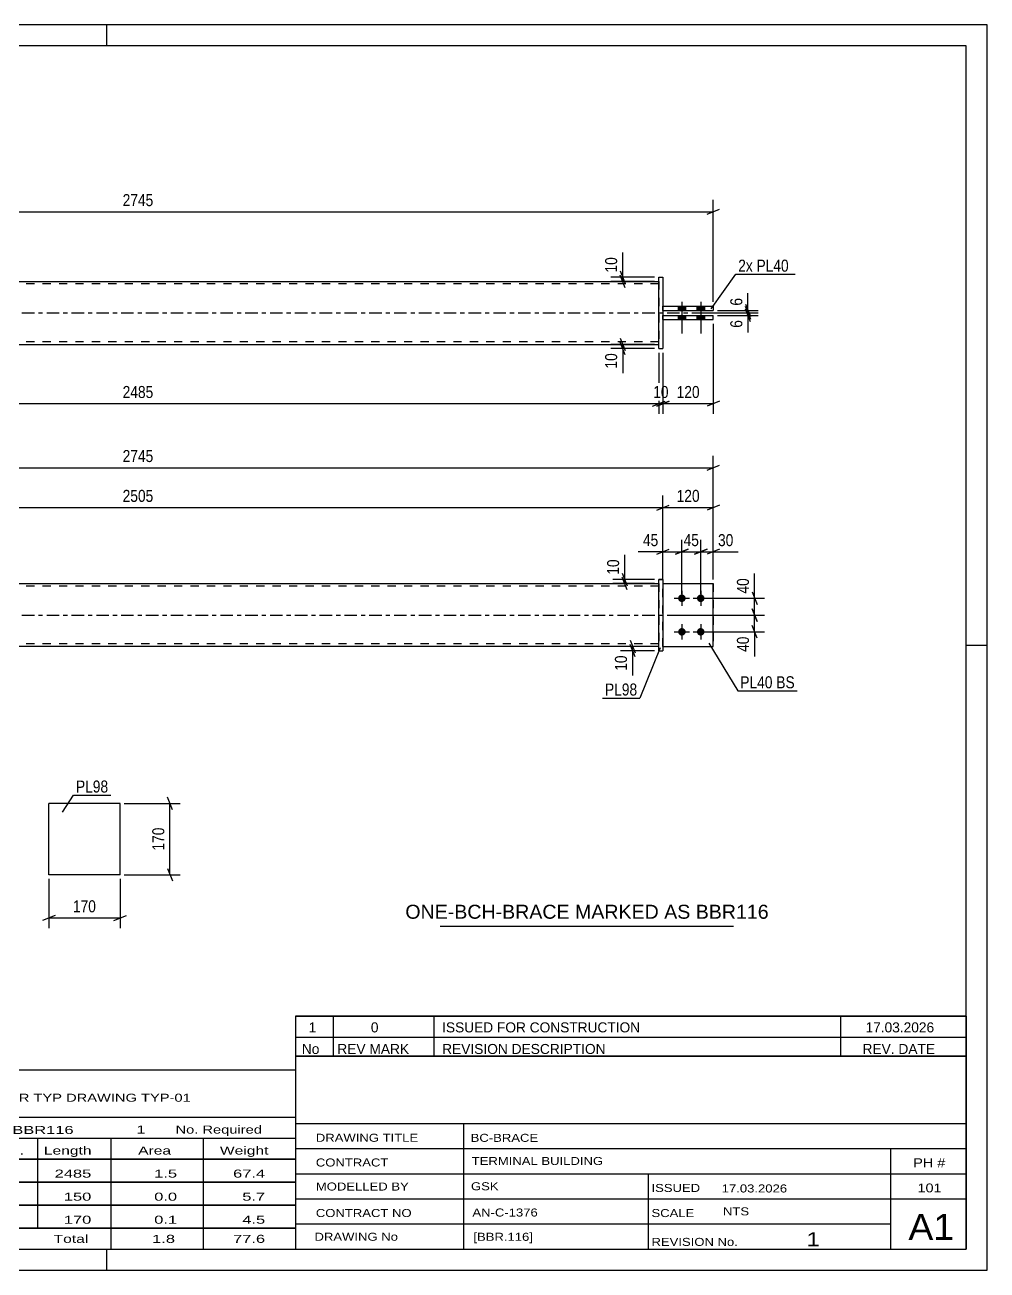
# Model space of a CAD drawing. Header units: millimetres. Extents: x 0 to 420, y 0 to 297.
# Drawn here: x 190.5 to 420, y 0 to 297 of the extents above; entities that cross this region are included whole.
import ezdxf

# ---------------------------------------------------------------- set-up
doc = ezdxf.new("R2010")
doc.units = ezdxf.units.MM
doc.linetypes.add('DXK_LINE_DOT2', pattern=[3.9198, 1.9599, -1.9599])
doc.linetypes.add('DXK_LINE_DOT3', pattern=[5.9187, 2.979, -0.9799, 0.9799, -0.9799])
doc.styles.add('Arial', font='ARIAL.TTF', dxfattribs={"height": 0.2})
doc.styles.add('Arial Narrow', font='ARIALN.TTF', dxfattribs={"height": 0.2})

# ---------------------------------------------------------------- blocks, each defined once
blk = doc.blocks.new('Unknown-580605065-1163')
at = {"color": 5, "linetype": 'Continuous'}
for p, q in [((420, 297), (0, 297)), ((210, 292), (210, 297)), ((420, 0), (420, 297)), ((415, 292), (5, 292)), ((415, 5), (415, 292)), ((420, 149), (415, 149)), ((5, 5), (415, 5)), ((210, 0), (210, 5)), ((0, 0), (420, 0))]:
    blk.add_line(p, q, dxfattribs=at)
blk = doc.blocks.new('Part-580605065-1823 - 1791')
at = {"color": 2, "linetype": 'Continuous'}
for p, q in [((342.69, 163.74), (354.69, 163.74)), ((354.69, 163.74), (354.69, 163.74)), ((354.69, 148.74), (354.69, 163.74)), ((342.69, 148.74), (354.69, 148.74))]:
    blk.add_line(p, q, dxfattribs=at)
at = {"color": 7, "linetype": 'DXK_LINE_DOT2'}
for p, q in [((342.69, 163.74), (354.69, 163.74)), ((342.69, 148.74), (342.69, 163.74)), ((354.69, 163.74), (354.69, 163.74)), ((342.69, 148.74), (342.69, 148.74)), ((342.69, 148.74), (354.69, 148.74))]:
    blk.add_line(p, q, dxfattribs=at)
blk = doc.blocks.new('Part-580605065-1803 - 1791')
at = {"color": 2, "linetype": 'Continuous'}
for p, q in [((342.69, 164.74), (341.69, 164.74)), ((341.69, 147.74), (341.69, 164.74)), ((342.69, 164.74), (342.69, 147.74)), ((341.69, 147.74), (341.69, 147.74)), ((341.69, 147.74), (342.69, 147.74))]:
    blk.add_line(p, q, dxfattribs=at)
at = {"color": 7, "linetype": 'DXK_LINE_DOT2'}
for p, q in [((341.69, 164.74), (341.69, 164.74)), ((341.69, 164.74), (342.69, 164.74)), ((342.69, 164.74), (342.69, 164.74)), ((341.69, 147.74), (342.69, 147.74))]:
    blk.add_line(p, q, dxfattribs=at)
blk = doc.blocks.new('Part-580605065-1828 - 1791')
at = {"color": 2, "linetype": 'Continuous'}
for p, q in [((93.23, 163.74), (341.69, 163.74)), ((341.69, 148.74), (93.23, 148.74))]:
    blk.add_line(p, q, dxfattribs=at)
at = {"color": 7, "linetype": 'DXK_LINE_DOT2'}
for p, q in [((93.23, 148.74), (93.23, 163.74)), ((341.69, 163.74), (341.69, 148.74)), ((341.69, 163.14), (93.23, 163.14)), ((341.69, 149.34), (93.23, 149.34))]:
    blk.add_line(p, q, dxfattribs=at)
at = {"color": 7, "linetype": 'DXK_LINE_DOT3'}
blk.add_line((83.23, 156.24), (351.69, 156.24), dxfattribs=at)
blk = doc.blocks.new('Bolt-580605065-1834 - 1791')
at = {"linetype": 'Continuous'}
for points in [[(347.19, 161.14), (347.38, 161.12), (347.56, 161.06), (347.72, 160.96), (347.86, 160.84), (347.97, 160.69), (348.05, 160.51), (348.09, 160.33), (348.09, 160.14), (348.05, 159.96), (347.97, 159.79), (347.86, 159.63), (347.72, 159.51), (347.56, 159.41), (347.38, 159.36), (347.19, 159.34), (347, 159.36), (346.83, 159.41), (346.66, 159.51), (346.52, 159.63), (346.41, 159.79), (346.34, 159.96), (346.3, 160.14), (346.3, 160.33), (346.34, 160.51), (346.41, 160.69), (346.52, 160.84), (346.66, 160.96), (346.83, 161.06), (347, 161.12)], [(351.69, 161.14), (351.88, 161.12), (352.06, 161.06), (352.22, 160.96), (352.36, 160.84), (352.47, 160.69), (352.55, 160.51), (352.59, 160.33), (352.59, 160.14), (352.55, 159.96), (352.47, 159.79), (352.36, 159.63), (352.22, 159.51), (352.06, 159.41), (351.88, 159.36), (351.69, 159.34), (351.5, 159.36), (351.33, 159.41), (351.16, 159.51), (351.02, 159.63), (350.91, 159.79), (350.84, 159.96), (350.8, 160.14), (350.8, 160.33), (350.84, 160.51), (350.91, 160.69), (351.02, 160.84), (351.16, 160.96), (351.33, 161.06), (351.5, 161.12)], [(347.19, 153.14), (347.38, 153.12), (347.56, 153.06), (347.72, 152.96), (347.86, 152.84), (347.97, 152.69), (348.05, 152.51), (348.09, 152.33), (348.09, 152.14), (348.05, 151.96), (347.97, 151.79), (347.86, 151.63), (347.72, 151.51), (347.56, 151.41), (347.38, 151.36), (347.19, 151.34), (347, 151.36), (346.83, 151.41), (346.66, 151.51), (346.52, 151.63), (346.41, 151.79), (346.34, 151.96), (346.3, 152.14), (346.3, 152.33), (346.34, 152.51), (346.41, 152.69), (346.52, 152.84), (346.66, 152.96), (346.83, 153.06), (347, 153.12)], [(351.69, 153.14), (351.88, 153.12), (352.06, 153.06), (352.22, 152.96), (352.36, 152.84), (352.47, 152.69), (352.55, 152.51), (352.59, 152.33), (352.59, 152.14), (352.55, 151.96), (352.47, 151.79), (352.36, 151.63), (352.22, 151.51), (352.06, 151.41), (351.88, 151.36), (351.69, 151.34), (351.5, 151.36), (351.33, 151.41), (351.16, 151.51), (351.02, 151.63), (350.91, 151.79), (350.84, 151.96), (350.8, 152.14), (350.8, 152.33), (350.84, 152.51), (350.91, 152.69), (351.02, 152.84), (351.16, 152.96), (351.33, 153.06), (351.5, 153.12)]]:
    blk.add_hatch(color=1, dxfattribs=at).paths.add_polyline_path(points)
at = {"color": 1, "linetype": 'Continuous'}
for p, q in [((347.19, 162.04), (347.19, 158.44)), ((351.69, 162.04), (351.69, 158.44)), ((345.39, 160.24), (348.99, 160.24)), ((349.89, 160.24), (353.49, 160.24)), ((345.39, 152.24), (348.99, 152.24)), ((347.19, 154.04), (347.19, 150.44)), ((349.89, 152.24), (353.49, 152.24)), ((351.69, 154.04), (351.69, 150.44))]:
    blk.add_line(p, q, dxfattribs=at)
blk = doc.blocks.new('Part-580605065-1839 - 1791')
at = {"color": 7, "linetype": 'DXK_LINE_DOT2'}
for p, q in [((342.69, 163.74), (354.69, 163.74)), ((342.69, 148.74), (342.69, 163.74)), ((342.69, 163.74), (354.69, 163.74)), ((354.69, 163.74), (354.69, 163.74)), ((354.69, 163.74), (354.69, 148.74)), ((342.69, 148.74), (342.69, 148.74)), ((342.69, 148.74), (354.69, 148.74)), ((342.69, 148.74), (354.69, 148.74))]:
    blk.add_line(p, q, dxfattribs=at)
blk = doc.blocks.new('Part-580605065-2138 - 2128')
at = {"color": 2, "linetype": 'Continuous'}
for p, q in [((93.23, 235.81), (341.69, 235.81)), ((93.23, 220.81), (341.69, 220.81))]:
    blk.add_line(p, q, dxfattribs=at)
at = {"color": 7, "linetype": 'DXK_LINE_DOT2'}
for p, q in [((93.23, 235.81), (93.23, 220.81)), ((341.69, 235.21), (93.23, 235.21)), ((341.69, 235.81), (341.69, 220.81)), ((341.69, 221.41), (93.23, 221.41))]:
    blk.add_line(p, q, dxfattribs=at)
at = {"color": 7, "linetype": 'DXK_LINE_DOT3'}
blk.add_line((83.23, 228.31), (351.69, 228.31), dxfattribs=at)
blk = doc.blocks.new('Part-580605065-2139 - 2128')
at = {"color": 2, "linetype": 'Continuous'}
for p, q in [((341.69, 236.81), (341.69, 236.81)), ((341.69, 219.81), (341.69, 236.81)), ((341.69, 236.81), (342.69, 236.81)), ((342.69, 236.81), (342.69, 236.81)), ((342.69, 236.81), (342.69, 219.81)), ((341.69, 219.81), (342.69, 219.81)), ((341.69, 219.81), (341.69, 219.81)), ((342.69, 219.81), (342.69, 219.81))]:
    blk.add_line(p, q, dxfattribs=at)
at = {"color": 7, "linetype": 'DXK_LINE_DOT2'}
for p, q in [((341.69, 236.81), (341.69, 236.81)), ((341.69, 236.81), (342.69, 236.81)), ((341.69, 219.81), (342.69, 219.81))]:
    blk.add_line(p, q, dxfattribs=at)
blk = doc.blocks.new('Bolt-580605065-2133 - 2128')
at = {"linetype": 'Continuous'}
for points in [[(348.09, 229.91), (346.29, 229.91), (346.29, 228.91), (348.09, 228.91)], [(348.09, 229.91), (346.29, 229.91), (346.29, 228.91), (348.09, 228.91)], [(352.59, 229.91), (350.79, 229.91), (350.79, 228.91), (352.59, 228.91)], [(352.59, 229.91), (350.79, 229.91), (350.79, 228.91), (352.59, 228.91)], [(348.09, 227.71), (346.29, 227.71), (346.29, 226.71), (348.09, 226.71)], [(348.09, 227.71), (346.29, 227.71), (346.29, 226.71), (348.09, 226.71)], [(352.59, 227.71), (350.79, 227.71), (350.79, 226.71), (352.59, 226.71)], [(352.59, 227.71), (350.79, 227.71), (350.79, 226.71), (352.59, 226.71)]]:
    blk.add_hatch(color=1, dxfattribs=at).paths.add_polyline_path(points)
at = {"color": 1, "linetype": 'Continuous'}
for p, q in [((346.29, 229.91), (346.29, 228.91)), ((346.29, 229.91), (346.29, 228.91)), ((347.19, 230.91), (347.19, 223.41)), ((347.19, 230.91), (347.19, 223.41)), ((348.09, 229.91), (348.09, 228.91)), ((348.09, 229.91), (348.09, 228.91)), ((350.79, 229.91), (350.79, 228.91)), ((350.79, 229.91), (350.79, 228.91)), ((351.69, 230.91), (351.69, 223.41)), ((351.69, 230.91), (351.69, 223.41)), ((352.59, 229.91), (352.59, 228.91)), ((352.59, 229.91), (352.59, 228.91)), ((346.29, 227.71), (346.29, 226.71)), ((346.29, 227.71), (346.29, 226.71)), ((348.09, 227.71), (348.09, 226.71)), ((348.09, 227.71), (348.09, 226.71)), ((350.79, 227.71), (350.79, 226.71)), ((350.79, 227.71), (350.79, 226.71)), ((352.59, 227.71), (352.59, 226.71)), ((352.59, 227.71), (352.59, 226.71))]:
    blk.add_line(p, q, dxfattribs=at)
blk = doc.blocks.new('Part-580605065-2155 - 2128')
at = {"color": 2, "linetype": 'Continuous'}
for p, q in [((342.69, 229.91), (354.69, 229.91)), ((342.69, 228.91), (354.69, 228.91)), ((354.69, 229.91), (354.69, 228.91))]:
    blk.add_line(p, q, dxfattribs=at)
at = {"color": 7, "linetype": 'DXK_LINE_DOT2'}
for p, q in [((342.69, 228.91), (342.69, 229.91)), ((342.69, 229.91), (354.69, 229.91)), ((342.69, 228.91), (354.69, 228.91)), ((354.69, 229.91), (354.69, 229.91))]:
    blk.add_line(p, q, dxfattribs=at)
blk = doc.blocks.new('Part-580605065-2160 - 2128')
at = {"color": 2, "linetype": 'Continuous'}
for p, q in [((342.69, 227.71), (354.69, 227.71)), ((342.69, 226.71), (354.69, 226.71)), ((354.69, 226.71), (354.69, 227.71))]:
    blk.add_line(p, q, dxfattribs=at)
at = {"color": 7, "linetype": 'DXK_LINE_DOT2'}
for p, q in [((342.69, 226.71), (342.69, 227.71)), ((342.69, 227.71), (354.69, 227.71)), ((342.69, 226.71), (354.69, 226.71))]:
    blk.add_line(p, q, dxfattribs=at)
blk = doc.blocks.new('Part-580605065-1390 - 1374')
at = {"color": 2, "linetype": 'Continuous'}
for p, q in [((213.18, 111.31), (196.18, 111.31)), ((196.18, 94.31), (196.18, 111.31)), ((213.18, 94.31), (213.18, 111.31)), ((213.18, 94.31), (196.18, 94.31))]:
    blk.add_line(p, q, dxfattribs=at)
blk = doc.blocks.new('StraightDimension-580605065-1926 - 1791')
at = {"color": 7, "linetype": 'Continuous'}
for p, q in [((363.94, 157.74), (365.14, 154.74)), ((343.69, 156.24), (366.94, 156.24)), ((364.54, 152.24), (364.54, 156.24)), ((352.69, 152.24), (366.94, 152.24)), ((365.14, 150.74), (363.94, 153.74))]:
    blk.add_line(p, q, dxfattribs=at)
at = {"color": 0}
blk.add_wipeout([(363.79, 151.71), (359.59, 151.71), (359.59, 146.85), (363.79, 146.85)], dxfattribs=at)
at = {"color": 7, "linetype": 'Continuous'}
blk.add_line((364.54, 152.24), (364.54, 146.33), dxfattribs=at)
blk.add_line((364.54, 152.24), (364.54, 146.33), dxfattribs=at)
at = {"color": 3, "style": 'Arial Narrow'}
blk.add_text('40', height=2.863, rotation=90.0002, dxfattribs=at).set_placement((363.19, 147.45))
blk = doc.blocks.new('StraightDimension-580605065-1951 - 1791')
at = {"color": 7, "linetype": 'Continuous'}
for p, q in [((92.23, 157.24), (92.23, 184.73)), ((342.69, 164.74), (342.69, 184.73)), ((93.73, 182.48), (90.73, 181.28)), ((92.23, 181.88), (342.69, 181.88)), ((341.19, 181.28), (344.19, 182.48))]:
    blk.add_line(p, q, dxfattribs=at)
at = {"color": 0}
blk.add_wipeout([(221.72, 182.63), (221.72, 186.83), (213.2, 186.83), (213.2, 182.63)], dxfattribs=at)
at = {"color": 3, "style": 'Arial Narrow'}
blk.add_text('2505', height=2.863, dxfattribs=at).set_placement((213.8, 183.23))
blk = doc.blocks.new('StraightDimension-580605065-1867 - 1791')
at = {"color": 7, "linetype": 'Continuous'}
for p, q in [((347.19, 161.24), (347.19, 174.18)), ((351.69, 161.24), (351.69, 174.18)), ((345.69, 170.73), (348.69, 171.93)), ((347.19, 171.33), (351.69, 171.33)), ((353.19, 171.93), (350.19, 170.73))]:
    blk.add_line(p, q, dxfattribs=at)
at = {"color": 0}
blk.add_wipeout([(351.87, 172.08), (351.87, 176.28), (347.01, 176.28), (347.01, 172.08)], dxfattribs=at)
at = {"color": 3, "style": 'Arial Narrow'}
blk.add_text('45', height=2.863, dxfattribs=at).set_placement((347.61, 172.68))
blk = doc.blocks.new('StraightDimension-580605065-1897 - 1791')
at = {"color": 7, "linetype": 'Continuous'}
for p, q in [((80.23, 164.74), (80.23, 194.24)), ((354.69, 164.74), (354.69, 194.24)), ((81.73, 191.99), (78.73, 190.79)), ((80.23, 191.39), (354.69, 191.39)), ((353.19, 190.79), (356.19, 191.99))]:
    blk.add_line(p, q, dxfattribs=at)
at = {"color": 0}
blk.add_wipeout([(221.72, 192.14), (221.72, 196.34), (213.2, 196.34), (213.2, 192.14)], dxfattribs=at)
at = {"color": 3, "style": 'Arial Narrow'}
blk.add_text('2745', height=2.863, dxfattribs=at).set_placement((213.8, 192.74))
blk = doc.blocks.new('StraightDimension-580605065-1851 - 1791')
at = {"color": 7, "linetype": 'Continuous'}
for p, q in [((342.69, 164.74), (342.69, 174.18)), ((347.19, 161.24), (347.19, 174.18)), ((341.19, 170.73), (344.19, 171.93)), ((342.69, 171.33), (347.19, 171.33)), ((348.69, 171.93), (345.69, 170.73))]:
    blk.add_line(p, q, dxfattribs=at)
at = {"color": 0}
blk.add_wipeout([(342.17, 172.08), (342.17, 176.28), (337.31, 176.28), (337.31, 172.08)], dxfattribs=at)
at = {"color": 7, "linetype": 'Continuous'}
blk.add_line((342.69, 171.33), (336.79, 171.33), dxfattribs=at)
blk.add_line((342.69, 171.33), (336.79, 171.33), dxfattribs=at)
at = {"color": 3, "style": 'Arial Narrow'}
blk.add_text('45', height=2.863, dxfattribs=at).set_placement((337.91, 172.68))
blk = doc.blocks.new('StraightDimension-580605065-1880 - 1791')
at = {"color": 7, "linetype": 'Continuous'}
for p, q in [((351.69, 161.24), (351.69, 174.18)), ((354.69, 164.74), (354.69, 174.18)), ((350.19, 170.73), (353.19, 171.93)), ((351.69, 171.33), (354.69, 171.33)), ((356.19, 171.93), (353.19, 170.73))]:
    blk.add_line(p, q, dxfattribs=at)
at = {"color": 0}
blk.add_wipeout([(360.07, 172.08), (360.07, 176.28), (355.22, 176.28), (355.22, 172.08)], dxfattribs=at)
at = {"color": 7, "linetype": 'Continuous'}
blk.add_line((354.69, 171.33), (360.6, 171.33), dxfattribs=at)
blk.add_line((354.69, 171.33), (360.6, 171.33), dxfattribs=at)
at = {"color": 3, "style": 'Arial Narrow'}
blk.add_text('30', height=2.863, dxfattribs=at).set_placement((355.82, 172.68))
blk = doc.blocks.new('StraightDimension-580605065-1917 - 1791')
at = {"color": 7, "linetype": 'Continuous'}
for p, q in [((363.94, 161.74), (365.14, 158.74)), ((352.69, 160.24), (366.94, 160.24)), ((365.14, 154.74), (363.94, 157.74)), ((364.54, 156.24), (364.54, 160.24)), ((343.69, 156.24), (366.94, 156.24))]:
    blk.add_line(p, q, dxfattribs=at)
at = {"color": 0}
blk.add_wipeout([(363.79, 165.62), (359.59, 165.62), (359.59, 160.76), (363.79, 160.76)], dxfattribs=at)
at = {"color": 7, "linetype": 'Continuous'}
blk.add_line((364.54, 160.24), (364.54, 166.14), dxfattribs=at)
blk.add_line((364.54, 160.24), (364.54, 166.14), dxfattribs=at)
at = {"color": 3, "style": 'Arial Narrow'}
blk.add_text('40', height=2.863, rotation=90.0002, dxfattribs=at).set_placement((363.19, 161.36))
blk = doc.blocks.new('StraightDimension-580605065-1966 - 1791')
at = {"color": 7, "linetype": 'Continuous'}
for p, q in [((342.69, 164.74), (342.69, 184.73)), ((354.69, 164.74), (354.69, 184.73)), ((341.19, 181.28), (344.19, 182.48)), ((342.69, 181.88), (354.69, 181.88)), ((356.19, 182.48), (353.19, 181.28))]:
    blk.add_line(p, q, dxfattribs=at)
at = {"color": 0}
blk.add_wipeout([(352.03, 182.63), (352.03, 186.83), (345.35, 186.83), (345.35, 182.63)], dxfattribs=at)
at = {"color": 3, "style": 'Arial Narrow'}
blk.add_text('120', height=2.863, dxfattribs=at).set_placement((345.95, 183.23))
blk = doc.blocks.new('StraightDimension-580605065-2080 - 1791')
at = {"color": 7, "linetype": 'Continuous'}
for p, q in [((340.69, 148.74), (332.59, 148.74)), ((334.84, 150.24), (336.04, 147.24)), ((336.04, 146.24), (334.84, 149.24)), ((335.44, 147.74), (335.44, 148.74)), ((340.69, 147.74), (332.59, 147.74))]:
    blk.add_line(p, q, dxfattribs=at)
at = {"color": 0}
blk.add_wipeout([(334.69, 147.21), (330.49, 147.21), (330.49, 142.35), (334.69, 142.35)], dxfattribs=at)
at = {"color": 7, "linetype": 'Continuous'}
blk.add_line((335.44, 147.74), (335.44, 141.83), dxfattribs=at)
blk.add_line((335.44, 147.74), (335.44, 141.83), dxfattribs=at)
at = {"color": 3, "style": 'Arial Narrow'}
blk.add_text('10', height=2.863, rotation=90.0002, dxfattribs=at).set_placement((334.09, 142.95))
blk = doc.blocks.new('StraightDimension-580605065-2089 - 1791')
at = {"color": 7, "linetype": 'Continuous'}
for p, q in [((340.69, 164.74), (330.72, 164.74)), ((340.69, 163.74), (330.72, 163.74)), ((332.97, 166.24), (334.17, 163.24)), ((334.17, 162.24), (332.97, 165.24)), ((333.57, 163.74), (333.57, 164.74))]:
    blk.add_line(p, q, dxfattribs=at)
at = {"color": 0}
blk.add_wipeout([(332.82, 170.12), (328.62, 170.12), (328.62, 165.26), (332.82, 165.26)], dxfattribs=at)
at = {"color": 7, "linetype": 'Continuous'}
blk.add_line((333.57, 164.74), (333.57, 170.64), dxfattribs=at)
blk.add_line((333.57, 164.74), (333.57, 170.64), dxfattribs=at)
at = {"color": 3, "style": 'Arial Narrow'}
blk.add_text('10', height=2.863, rotation=90.0002, dxfattribs=at).set_placement((332.22, 165.86))
blk = doc.blocks.new('StraightDimension-580605065-2196 - 2128')
at = {"color": 7, "linetype": 'Continuous'}
for p, q in [((93.23, 218.81), (93.23, 204.26)), ((341.69, 218.81), (341.69, 204.26)), ((94.73, 207.26), (91.73, 206.06)), ((93.23, 206.66), (341.69, 206.66)), ((340.19, 206.06), (343.19, 207.26))]:
    blk.add_line(p, q, dxfattribs=at)
at = {"color": 0}
blk.add_wipeout([(221.72, 207.41), (221.72, 211.61), (213.2, 211.61), (213.2, 207.41)], dxfattribs=at)
at = {"color": 3, "style": 'Arial Narrow'}
blk.add_text('2485', height=2.863, dxfattribs=at).set_placement((213.8, 208.01))
blk = doc.blocks.new('StraightDimension-580605065-2185 - 2128')
at = {"color": 7, "linetype": 'Continuous'}
for p, q in [((81.73, 253.03), (78.73, 251.83)), ((80.23, 230.91), (80.23, 255.28)), ((353.19, 251.83), (356.19, 253.03)), ((354.69, 230.91), (354.69, 255.28)), ((80.23, 252.43), (354.69, 252.43))]:
    blk.add_line(p, q, dxfattribs=at)
at = {"color": 0}
blk.add_wipeout([(221.72, 253.18), (221.72, 257.38), (213.2, 257.38), (213.2, 253.18)], dxfattribs=at)
at = {"color": 3, "style": 'Arial Narrow'}
blk.add_text('2745', height=2.863, dxfattribs=at).set_placement((213.8, 253.78))
blk = doc.blocks.new('StraightDimension-580605065-2223 - 2128')
at = {"color": 7, "linetype": 'Continuous'}
for p, q in [((341.69, 218.81), (341.69, 204.26)), ((342.69, 218.81), (342.69, 204.26)), ((340.19, 206.06), (343.19, 207.26)), ((344.19, 207.26), (341.19, 206.06)), ((341.69, 206.66), (342.69, 206.66))]:
    blk.add_line(p, q, dxfattribs=at)
at = {"color": 0}
blk.add_wipeout([(344.62, 207.41), (344.62, 211.61), (339.76, 211.61), (339.76, 207.41)], dxfattribs=at)
at = {"color": 3, "style": 'Arial Narrow'}
blk.add_text('10', height=2.863, dxfattribs=at).set_placement((340.36, 208.01))
blk = doc.blocks.new('StraightDimension-580605065-2232 - 2128')
at = {"color": 7, "linetype": 'Continuous'}
for p, q in [((354.69, 225.71), (354.69, 204.26)), ((342.69, 218.81), (342.69, 204.26)), ((341.19, 206.06), (344.19, 207.26)), ((342.69, 206.66), (354.69, 206.66)), ((356.19, 207.26), (353.19, 206.06))]:
    blk.add_line(p, q, dxfattribs=at)
at = {"color": 0}
blk.add_wipeout([(352.03, 207.41), (352.03, 211.61), (345.35, 211.61), (345.35, 207.41)], dxfattribs=at)
at = {"color": 3, "style": 'Arial Narrow'}
blk.add_text('120', height=2.863, dxfattribs=at).set_placement((345.95, 208.01))
blk = doc.blocks.new('StraightDimension-580605065-2243 - 2128')
at = {"color": 7, "linetype": 'Continuous'}
for p, q in [((340.69, 220.81), (330.25, 220.81)), ((340.69, 219.81), (330.25, 219.81)), ((332.5, 222.31), (333.7, 219.31)), ((333.7, 218.31), (332.5, 221.31)), ((333.1, 219.81), (333.1, 220.81))]:
    blk.add_line(p, q, dxfattribs=at)
at = {"color": 0}
blk.add_wipeout([(332.35, 219.29), (328.15, 219.29), (328.15, 214.43), (332.35, 214.43)], dxfattribs=at)
at = {"color": 7, "linetype": 'Continuous'}
blk.add_line((333.1, 219.81), (333.1, 213.9), dxfattribs=at)
blk.add_line((333.1, 219.81), (333.1, 213.9), dxfattribs=at)
at = {"color": 3, "style": 'Arial Narrow'}
blk.add_text('10', height=2.863, rotation=90.0002, dxfattribs=at).set_placement((331.75, 215.03))
blk = doc.blocks.new('StraightDimension-580605065-2264 - 2128')
at = {"color": 7, "linetype": 'Continuous'}
for p, q in [((362.36, 229.81), (363.56, 226.81)), ((363.56, 226.21), (362.36, 229.21)), ((350.44, 228.31), (365.36, 228.31)), ((355.69, 227.71), (365.36, 227.71)), ((362.96, 227.71), (362.96, 228.31))]:
    blk.add_line(p, q, dxfattribs=at)
at = {"color": 0}
blk.add_wipeout([(362.21, 227.19), (358.01, 227.19), (358.01, 224.16), (362.21, 224.16)], dxfattribs=at)
at = {"color": 7, "linetype": 'Continuous'}
blk.add_line((362.96, 227.71), (362.96, 223.63), dxfattribs=at)
blk.add_line((362.96, 227.71), (362.96, 223.63), dxfattribs=at)
at = {"color": 3, "style": 'Arial Narrow'}
blk.add_text('6', height=2.86, rotation=90.0002, dxfattribs=at).set_placement((361.61, 224.76))
blk = doc.blocks.new('StraightDimension-580605065-2273 - 2128')
at = {"color": 7, "linetype": 'Continuous'}
for p, q in [((355.69, 228.91), (365.36, 228.91)), ((362.36, 230.41), (363.56, 227.41)), ((363.56, 226.81), (362.36, 229.81)), ((362.96, 228.31), (362.96, 228.91)), ((350.44, 228.31), (365.36, 228.31))]:
    blk.add_line(p, q, dxfattribs=at)
at = {"color": 0}
blk.add_wipeout([(362.21, 232.46), (358.01, 232.46), (358.01, 229.44), (362.21, 229.44)], dxfattribs=at)
at = {"color": 7, "linetype": 'Continuous'}
blk.add_line((362.96, 228.91), (362.96, 232.99), dxfattribs=at)
blk.add_line((362.96, 228.91), (362.96, 232.99), dxfattribs=at)
at = {"color": 3, "style": 'Arial Narrow'}
blk.add_text('6', height=2.86, rotation=90.0002, dxfattribs=at).set_placement((361.61, 230.04))
blk = doc.blocks.new('StraightDimension-580605065-2282 - 2128')
at = {"color": 7, "linetype": 'Continuous'}
for p, q in [((332.5, 238.31), (333.7, 235.31)), ((340.69, 236.81), (330.25, 236.81)), ((340.69, 235.81), (330.25, 235.81)), ((333.7, 234.31), (332.5, 237.31)), ((333.1, 235.81), (333.1, 236.81))]:
    blk.add_line(p, q, dxfattribs=at)
at = {"color": 0}
blk.add_wipeout([(332.35, 242.19), (328.15, 242.19), (328.15, 237.34), (332.35, 237.34)], dxfattribs=at)
at = {"color": 7, "linetype": 'Continuous'}
blk.add_line((333.1, 236.81), (333.1, 242.72), dxfattribs=at)
blk.add_line((333.1, 236.81), (333.1, 242.72), dxfattribs=at)
at = {"color": 3, "style": 'Arial Narrow'}
blk.add_text('10', height=2.863, rotation=90.0002, dxfattribs=at).set_placement((331.75, 237.94))
blk = doc.blocks.new('StraightDimension-580605065-1402 - 1374')
at = {"color": 7, "linetype": 'Continuous'}
for p, q in [((196.18, 93.31), (196.18, 81.59)), ((213.18, 93.31), (213.18, 81.59)), ((197.68, 84.59), (194.68, 83.39)), ((196.18, 83.99), (213.18, 83.99)), ((211.68, 83.39), (214.68, 84.59))]:
    blk.add_line(p, q, dxfattribs=at)
at = {"color": 0}
blk.add_wipeout([(208.02, 84.74), (208.02, 88.94), (201.34, 88.94), (201.34, 84.74)], dxfattribs=at)
at = {"color": 3, "style": 'Arial Narrow'}
blk.add_text('170', height=2.863, dxfattribs=at).set_placement((201.94, 85.34))
blk = doc.blocks.new('StraightDimension-580605065-1392 - 1374')
at = {"color": 7, "linetype": 'Continuous'}
for p, q in [((214.18, 111.31), (227.48, 111.31)), ((225.68, 109.81), (224.48, 112.81)), ((225.08, 94.31), (225.08, 111.31)), ((224.48, 95.81), (225.68, 92.81)), ((214.18, 94.31), (227.48, 94.31))]:
    blk.add_line(p, q, dxfattribs=at)
at = {"color": 0}
blk.add_wipeout([(224.33, 106.15), (220.13, 106.15), (220.13, 99.47), (224.33, 99.47)], dxfattribs=at)
at = {"color": 3, "style": 'Arial Narrow'}
blk.add_text('170', height=2.863, rotation=90.0002, dxfattribs=at).set_placement((223.73, 100.07))
blk = doc.blocks.new('Unknown-580605065-3709')
at = {"color": 7, "linetype": 'Continuous'}
for p, q in [((95, 47.75), (255, 47.75)), ((95, 36.5), (95, 47.75)), ((255, 47.75), (255, 36.5)), ((95, 36.5), (255, 36.5)), ((95, 36.5), (95, 31.5)), ((255, 36.5), (255, 31.5)), ((95, 31.5), (255, 31.5)), ((95, 31.5), (95, 26.5)), ((119, 31.5), (119, 26.5)), ((154.5, 31.5), (154.5, 26.5)), ((180.5, 31.5), (180.5, 26.5)), ((193.5, 31.5), (193.5, 26.5)), ((211, 31.5), (211, 26.5)), ((233, 31.5), (233, 26.5)), ((255, 31.5), (255, 26.5)), ((95, 26.5), (255, 26.5)), ((95, 26.45), (95, 21.05)), ((95, 26.45), (255, 26.45)), ((119, 26.5), (119, 21)), ((154.5, 26.5), (154.5, 21)), ((180.5, 26.5), (180.5, 21)), ((193.5, 26.5), (193.5, 21)), ((211, 26.5), (211, 21)), ((233, 26.5), (233, 21)), ((255, 26.45), (255, 21.05)), ((95, 21.05), (255, 21.05)), ((95, 20.95), (95, 15.55)), ((95, 20.95), (255, 20.95)), ((119, 21), (119, 15.5)), ((154.5, 21), (154.5, 15.5)), ((180.5, 21), (180.5, 15.5)), ((193.5, 21), (193.5, 15.5)), ((211, 21), (211, 15.5)), ((233, 21), (233, 15.5)), ((255, 20.95), (255, 15.55)), ((95, 15.55), (255, 15.55)), ((95, 15.45), (95, 10.05)), ((95, 15.45), (255, 15.45)), ((119, 15.5), (119, 10)), ((154.5, 15.5), (154.5, 10)), ((180.5, 15.5), (180.5, 10)), ((193.5, 15.5), (193.5, 10)), ((211, 15.5), (211, 10)), ((233, 15.5), (233, 10)), ((255, 15.45), (255, 10.05)), ((95, 10.05), (255, 10.05)), ((95, 10), (255, 10)), ((95, 10), (95, 5)), ((211, 10), (211, 5)), ((233, 10), (233, 5)), ((255, 10), (255, 5)), ((95, 5), (255, 5))]:
    blk.add_line(p, q, dxfattribs=at)
at = {"color": 7, "style": 'Arial Narrow'}
for s, height, width, p in [('GENERAL NOTES & WELD DETAILS :', 2.8633, 1.4, (96.15, 40.06)), ('REFER TYP DRAWING TYP-01', 1.9089, 1.6, (179.7, 40.16)), ("MATERIAL LIST FOR ASSEMBLY MK'D", 1.9089, 1.6, (96.15, 32.56)), ('BBR116', 1.909, 1.794707, (187.48, 32.47)), ('1', 1.91, 1.794707, (217.08, 32.56)), ('No. Required', 1.9089, 1.6, (226.41, 32.56)), ('Mark', 1.909, 1.7, (96.34, 27.5)), ('Profile', 1.909, 1.7, (129.41, 27.5)), ('Material', 1.909, 1.7, (159.54, 27.56)), ('No.', 1.909, 1.7, (184.5, 27.56)), ('Length', 1.909, 1.7, (195, 27.56)), ('Area', 1.909, 1.7, (217.5, 27.56)), ('Weight', 1.909, 1.7, (237, 27.56))]:
    blk.add_text(s, height=height, dxfattribs=dict(at, width=width)).set_placement(p)
at = {"color": 7, "linetype": 'Continuous', "style": 'Arial Narrow'}
for s, height, width, p in [('BBR116', 1.909, 1.794707, (96.5, 22.06)), ('SHS150*6', 1.909, 1.794707, (121, 22.06)), ('E350', 1.909, 1.794707, (160.74, 22.06)), ('1', 1.91, 1.794707, (184.86, 22.06)), ('2485', 1.909, 1.794707, (197.58, 22.06)), ('1.5', 1.909, 1.794707, (221.32, 22.06)), ('67.4', 1.909, 1.794707, (240.14, 22.06)), ('PL40', 1.909, 1.794707, (96.5, 16.56)), ('PL10*120', 1.909, 1.794707, (121, 16.56)), ('E350', 1.909, 1.794707, (160.74, 16.56)), ('4', 1.91, 1.794707, (184.86, 16.56)), ('150', 1.909, 1.794707, (199.77, 16.56)), ('0.0', 1.909, 1.794707, (221.32, 16.56)), ('5.7', 1.909, 1.794707, (242.33, 16.56)), ('PL98', 1.909, 1.794707, (96.5, 11.06)), ('PL10*170', 1.909, 1.794707, (121, 11.06)), ('E350', 1.909, 1.794707, (160.74, 11.06)), ('2', 1.91, 1.794707, (184.86, 11.06)), ('170', 1.909, 1.794707, (199.77, 11.06)), ('0.1', 1.909, 1.794707, (221.32, 11.06)), ('4.5', 1.909, 1.794707, (242.33, 11.06)), ('Total', 1.909, 1.7, (197.33, 6.5)), ('1.8', 1.909, 1.794707, (220.83, 6.5)), ('77.6', 1.909, 1.794707, (240.14, 6.5))]:
    blk.add_text(s, height=height, dxfattribs=dict(at, width=width)).set_placement(p)
blk = doc.blocks.new('Unknown-580605065-3707')
at = {"color": 7, "linetype": 'Continuous'}
for p, q in [((255, 51.05), (255, 5)), ((255, 51.05), (415, 51.05)), ((415, 51), (415, 5)), ((255, 35), (415, 35)), ((295.14, 35), (295.14, 5)), ((255, 29), (415, 29)), ((397, 5.05), (397, 29.05)), ((255, 23), (415, 23)), ((339.14, 23), (339.14, 5)), ((255, 17), (415, 17)), ((255, 11), (397, 11)), ((255, 5), (415, 5))]:
    blk.add_line(p, q, dxfattribs=at)
at = {"color": 7, "style": 'Arial Narrow'}
for s, height, width, p in [('DRAWING TITLE', 1.9089, 1.425378, (259.88, 30.61)), ('BC-BRACE', 1.909, 1.425378, (296.81, 30.59)), ('TERMINAL BUILDING', 1.9089, 1.425378, (297.06, 25.07)), ('CONTRACT', 1.909, 1.425378, (259.88, 24.71)), ('MODELLED BY', 1.9089, 1.425378, (259.88, 18.98)), ('GSK', 1.909, 1.425378, (296.88, 19.04)), ('ISSUED', 1.909, 1.425378, (339.94, 18.64)), ('17.03.2026', 1.909, 1.425378, (356.69, 18.52)), ('CONTRACT NO', 1.9089, 1.425378, (259.88, 12.66)), ('AN-C-1376', 1.909, 1.425378, (297.23, 12.78)), ('SCALE', 1.909, 1.425378, (339.94, 12.65)), ('A1', 6.204, 1.25, (401.24, 7.2)), ('DRAWING No', 1.909, 1.425378, (259.56, 7)), ('[BBR.116]', 1.909, 1.425378, (297.46, 6.99)), ('1', 3.34, 1.5, (376.91, 5.68)), ('REVISION No.', 1.9089, 1.425378, (339.94, 5.77))]:
    blk.add_text(s, height=height, dxfattribs=dict(at, width=width)).set_placement(p)
at = {"color": 7, "linetype": 'Continuous', "style": 'Arial Narrow'}
for s, height, width, p in [('PH #', 2.1, 1.42538, (402.4, 24.55)), ('101', 2.1, 1.42538, (403.41, 18.55)), ('NTS', 1.909, 1.425378, (357, 13.05))]:
    blk.add_text(s, height=height, dxfattribs=dict(at, width=width)).set_placement(p)
blk = doc.blocks.new('Unknown-580605065-3708')
at = {"color": 7, "linetype": 'Continuous'}
for p, q in [((255, 60.55), (415, 60.55)), ((415, 60.55), (255, 60.55)), ((255, 60.55), (255, 55.55)), ((264, 60.55), (264, 55.55)), ((288, 60.55), (288, 55.55)), ((385, 60.55), (385, 55.55)), ((415, 60.55), (415, 55.55)), ((255, 55.55), (415, 55.55)), ((255, 55.55), (255, 51.05)), ((255, 55.55), (415, 55.55)), ((264, 55.55), (264, 51.05)), ((288, 55.55), (288, 51.05)), ((385, 55.55), (385, 51.05)), ((415, 55.55), (415, 51.05)), ((415, 51.05), (255, 51.05))]:
    blk.add_line(p, q, dxfattribs=at)
at = {"color": 7, "linetype": 'Continuous', "style": 'Arial Narrow'}
for s, height, width, p in [('1', 2.39, 1.196471, (258.16, 56.7)), ('0', 2.39, 1.196471, (273, 56.7)), ('ISSUED FOR CONSTRUCTION', 2.3861, 1.196471, (290, 56.7)), ('17.03.2026', 2.386, 1.196471, (391, 56.7)), ('No', 2.386, 1.2, (256.54, 51.55)), ('REV MARK', 2.386, 1.2, (265, 51.55)), ('REVISION DESCRIPTION', 2.3861, 1.2, (290, 51.55)), ('REV. DATE', 2.386, 1.2, (390.28, 51.55))]:
    blk.add_text(s, height=height, dxfattribs=dict(at, width=width)).set_placement(p)
blk = doc.blocks.new('Unknown-580605065-3710')
at = {"color": 7, "linetype": 'Continuous'}
blk.add_line((289.5, 82.05), (359.5, 82.05), dxfattribs=at)
at = {"color": 7, "style": 'Arial'}
blk.add_text('ONE-BCH-BRACE MARKED AS BBR116', height=3.3428, dxfattribs=at).set_placement((281.23, 83.8))
blk = doc.blocks.new('Mark-580605065-1799 - 1791')
at = {"color": 0}
blk.add_wipeout([(336.53, 137.05), (336.53, 140.05), (328.86, 140.05), (328.86, 137.05)], dxfattribs=at)
blk.add_wipeout([(336.53, 137.05), (336.53, 140.05), (328.86, 140.05), (328.86, 137.05)], dxfattribs=at)
at = {"color": 30, "linetype": 'Continuous'}
for p in [(342, 148.42), (328.26, 136.45)]:
    blk.add_line(p, (337.13, 136.45), dxfattribs=at)
at = {"color": 3, "style": 'Arial Narrow'}
blk.add_text('PL98', height=2.863, dxfattribs=at).set_placement((328.86, 137.05))
blk = doc.blocks.new('MarkSet-580605065-2113 - 1791')
at = {"color": 0}
blk.add_wipeout([(368.82, 138.77), (368.82, 141.77), (361.14, 141.77), (361.14, 138.77)], dxfattribs=at)
blk.add_wipeout([(368.82, 138.77), (368.82, 141.77), (361.14, 141.77), (361.14, 138.77)], dxfattribs=at)
at = {"color": 30, "linetype": 'Continuous'}
blk.add_line((353.63, 149.53), (360.54, 138.17), dxfattribs=at)
at = {"color": 0}
blk.add_wipeout([(374.1, 138.77), (374.1, 141.77), (369.72, 141.77), (369.72, 138.77)], dxfattribs=at)
blk.add_wipeout([(374.1, 138.77), (374.1, 141.77), (369.72, 141.77), (369.72, 138.77)], dxfattribs=at)
at = {"color": 30, "linetype": 'Continuous'}
blk.add_line((360.54, 138.17), (374.7, 138.17), dxfattribs=at)
at = {"color": 3, "style": 'Arial Narrow'}
for s, p in [('PL40', (361.14, 138.77)), ('BS', (369.72, 138.77))]:
    blk.add_text(s, height=2.863, dxfattribs=at).set_placement(p)
blk = doc.blocks.new('MarkSet-580605065-2335 - 2128')
at = {"color": 0}
blk.add_wipeout([(364.1, 238.14), (364.1, 241.14), (360.63, 241.14), (360.63, 238.14)], dxfattribs=at)
blk.add_wipeout([(364.1, 238.14), (364.1, 241.14), (360.63, 241.14), (360.63, 238.14)], dxfattribs=at)
at = {"color": 30, "linetype": 'Continuous'}
blk.add_line((354.21, 229.31), (360.03, 237.54), dxfattribs=at)
at = {"color": 0}
blk.add_wipeout([(372.68, 238.14), (372.68, 241.14), (365, 241.14), (365, 238.14)], dxfattribs=at)
blk.add_wipeout([(372.68, 238.14), (372.68, 241.14), (365, 241.14), (365, 238.14)], dxfattribs=at)
at = {"color": 30, "linetype": 'Continuous'}
blk.add_line((360.03, 237.54), (374.18, 237.54), dxfattribs=at)
at = {"color": 3, "style": 'Arial Narrow'}
for s, p in [('2x', (360.63, 238.14)), ('PL40', (365, 238.14))]:
    blk.add_text(s, height=2.863, dxfattribs=at).set_placement(p)
blk = doc.blocks.new('Mark-580605065-1386 - 1374')
at = {"color": 0}
blk.add_wipeout([(210.34, 113.91), (210.34, 116.91), (202.67, 116.91), (202.67, 113.91)], dxfattribs=at)
blk.add_wipeout([(210.34, 113.91), (210.34, 116.91), (202.67, 116.91), (202.67, 113.91)], dxfattribs=at)
at = {"color": 30, "linetype": 'Continuous'}
for p, q in [((199.43, 109.21), (202.07, 113.31)), ((202.07, 113.31), (210.94, 113.31))]:
    blk.add_line(p, q, dxfattribs=at)
at = {"color": 3, "style": 'Arial Narrow'}
blk.add_text('PL98', height=2.863, dxfattribs=at).set_placement((202.67, 113.91))

msp = doc.modelspace()

# ---------------------------------------------------------------- block references
for name in ['Unknown-580605065-1163', 'Part-580605065-2138 - 2128', 'Part-580605065-2139 - 2128', 'Part-580605065-2155 - 2128', 'Bolt-580605065-2133 - 2128', 'Part-580605065-2160 - 2128', 'Part-580605065-1828 - 1791', 'Part-580605065-1803 - 1791', 'Part-580605065-1823 - 1791', 'Part-580605065-1839 - 1791', 'Bolt-580605065-1834 - 1791', 'Part-580605065-1390 - 1374', 'Unknown-580605065-3710', 'Unknown-580605065-3708', 'Unknown-580605065-3707', 'Unknown-580605065-3709']:
    msp.add_blockref(name, (0, 0))

# ---------------------------------------------------------------- next in the draw order: block references
for name in ['StraightDimension-580605065-2185 - 2128', 'StraightDimension-580605065-2196 - 2128', 'StraightDimension-580605065-1867 - 1791', 'StraightDimension-580605065-1926 - 1791', 'StraightDimension-580605065-2080 - 1791', 'Mark-580605065-1386 - 1374', 'StraightDimension-580605065-1402 - 1374']:
    msp.add_blockref(name, (0, 0))

# ---------------------------------------------------------------- next in the draw order: block references
for name in ['StraightDimension-580605065-2282 - 2128', 'StraightDimension-580605065-2223 - 2128', 'StraightDimension-580605065-1951 - 1791', 'MarkSet-580605065-2113 - 1791', 'Mark-580605065-1799 - 1791', 'StraightDimension-580605065-1392 - 1374']:
    msp.add_blockref(name, (0, 0))

# ---------------------------------------------------------------- next in the draw order: block references
for name in ['StraightDimension-580605065-2232 - 2128', 'StraightDimension-580605065-1897 - 1791']:
    msp.add_blockref(name, (0, 0))

# ---------------------------------------------------------------- next in the draw order: block references
for name in ['StraightDimension-580605065-2264 - 2128', 'StraightDimension-580605065-2243 - 2128', 'StraightDimension-580605065-1851 - 1791', 'StraightDimension-580605065-1880 - 1791']:
    msp.add_blockref(name, (0, 0))

# ---------------------------------------------------------------- next in the draw order: block references
for name in ['StraightDimension-580605065-2273 - 2128', 'StraightDimension-580605065-1917 - 1791']:
    msp.add_blockref(name, (0, 0))

# ---------------------------------------------------------------- next in the draw order: block references
for name in ['MarkSet-580605065-2335 - 2128', 'StraightDimension-580605065-1966 - 1791']:
    msp.add_blockref(name, (0, 0))

# ---------------------------------------------------------------- next in the draw order: block references
msp.add_blockref('StraightDimension-580605065-2089 - 1791', (0, 0))

doc.saveas('drawing.dxf')
